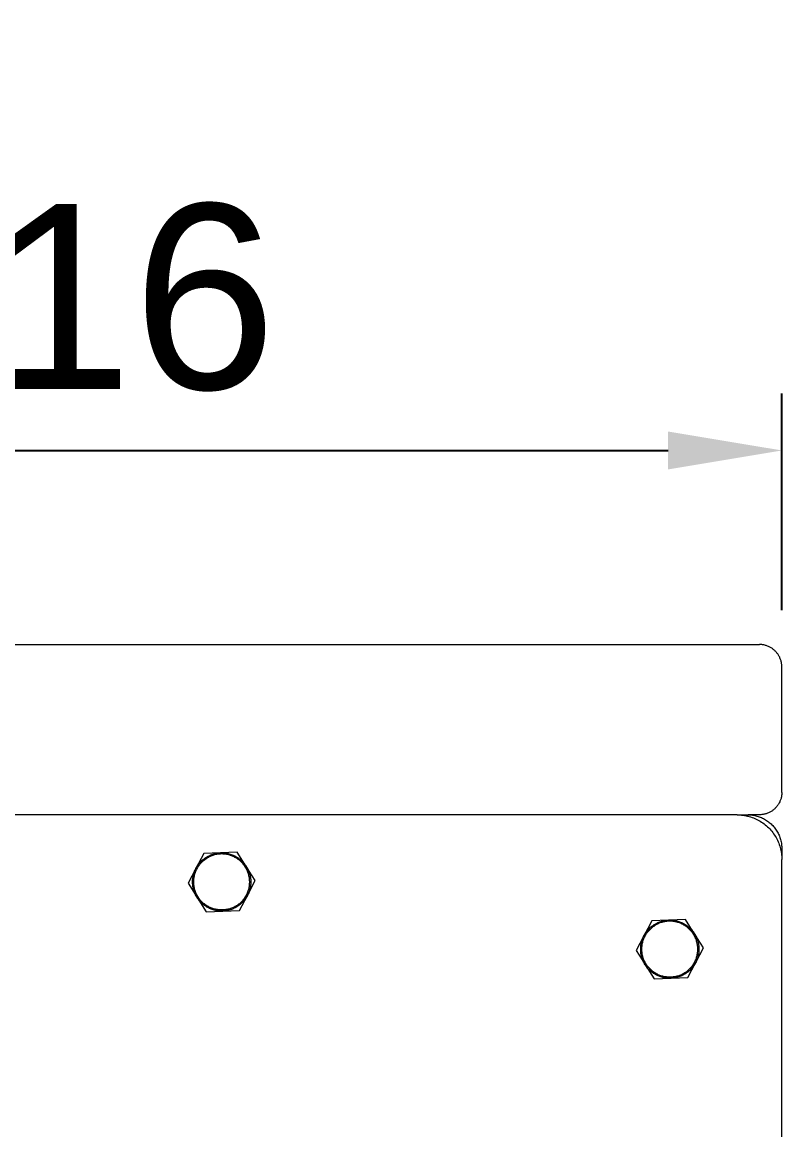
# Model space of a CAD drawing. Header units: inches. Extents: x -2 to 171, y -5 to 121.
# Drawn here: x 144.64 to 151.31, y 111.27 to 121.01 of the extents above; entities that cross this region are included whole.
import ezdxf

# ---------------------------------------------------------------- set-up
doc = ezdxf.new("R2010")
doc.units = ezdxf.units.IN
doc.layers.add('ZANO_R', color=7, linetype='Continuous', lineweight=0)
doc.layers.add('ZANO_W', color=1, linetype='Continuous', lineweight=0)
doc.styles.get("Standard").update_dxf_attribs({"font": 'arial.ttf'})
doc.dimstyles.new('amerykanie', dxfattribs={"dimtxt": 50, "dimasz": 50, "dimexe": 0.5, "dimexo": 0.5, "dimgap": 1, "dimtad": 1, "dimdec": 0, "dimzin": 0, "dimlunit": 5, "dimtxsty": 'Standard', "dimcen": 0.09, "dimclrd": 1, "dimclre": 1, "dimclrt": 1, "dimazin": 0, "dimtfac": 1, "dimtdec": 0, "dimtmove": 0, "dimatfit": 3, "dimfxl": 1, "dimtzin": 0, "dimarcsym": 1})

# ---------------------------------------------------------------- blocks, each defined once
blk = doc.blocks.new('*D368')
at = {"layer": 'ZANO_W', "color": 1, "lineweight": -2}
for p, q in [((133.5939, 115.8399), (133.5939, 117.742)), ((151.3104, 115.8399), (151.3104, 117.742)), ((134.5939, 117.242), (150.3104, 117.242))]:
    blk.add_line(p, q, dxfattribs=at)
at = {"layer": 'ZANO_W', "color": 1}
for points in [[(134.5939, 117.4086), (134.5939, 117.0753), (133.5939, 117.242)], [(150.3104, 117.0753), (150.3104, 117.4086), (151.3104, 117.242)]]:
    blk.add_solid(points, dxfattribs=at)
at = {"layer": 'ZANO_W', "color": 1, "insert": (142.4522, 118.5822), "char_height": 1.625, "attachment_point": 5}
blk.add_mtext('17 11/16', dxfattribs=at)

msp = doc.modelspace()

# ---------------------------------------------------------------- linework, layer by layer
at = {"layer": 'ZANO_R'}
for p, q in [((133.79074, 115.53674), (151.11357, 115.53674)), ((151.12029, 115.53663), (151.11357, 115.53674)), ((151.12701, 115.53628), (151.12029, 115.53663)), ((151.1337, 115.53571), (151.12701, 115.53628)), ((151.14038, 115.53491), (151.1337, 115.53571)), ((151.14702, 115.53388), (151.14038, 115.53491)), ((151.15362, 115.53262), (151.14702, 115.53388)), ((151.16018, 115.53114), (151.15362, 115.53262)), ((151.16668, 115.52944), (151.16018, 115.53114)), ((151.17312, 115.52752), (151.16668, 115.52944)), ((151.1795, 115.52537), (151.17312, 115.52752)), ((151.18579, 115.52302), (151.1795, 115.52537)), ((151.192, 115.52044), (151.18579, 115.52302)), ((151.19812, 115.51766), (151.192, 115.52044)), ((151.20414, 115.51467), (151.19812, 115.51766)), ((151.21005, 115.51148), (151.20414, 115.51467)), ((151.21585, 115.50808), (151.21005, 115.51148)), ((151.22154, 115.50449), (151.21585, 115.50808)), ((151.22709, 115.50071), (151.22154, 115.50449)), ((151.23252, 115.49674), (151.22709, 115.50071)), ((151.2378, 115.49259), (151.23252, 115.49674)), ((151.24294, 115.48826), (151.2378, 115.49259)), ((151.24794, 115.48376), (151.24294, 115.48826)), ((151.25277, 115.47908), (151.24794, 115.48376)), ((151.25744, 115.47425), (151.25277, 115.47908)), ((151.26194, 115.46926), (151.25744, 115.47425)), ((151.26627, 115.46412), (151.26194, 115.46926)), ((151.27043, 115.45883), (151.26627, 115.46412)), ((151.2744, 115.45341), (151.27043, 115.45883)), ((151.27818, 115.44785), (151.2744, 115.45341)), ((151.28177, 115.44217), (151.27818, 115.44785)), ((151.28516, 115.43637), (151.28177, 115.44217)), ((151.28835, 115.43045), (151.28516, 115.43637)), ((151.29134, 115.42443), (151.28835, 115.43045)), ((151.29413, 115.41832), (151.29134, 115.42443)), ((151.2967, 115.41211), (151.29413, 115.41832)), ((151.29906, 115.40581), (151.2967, 115.41211)), ((151.3012, 115.39944), (151.29906, 115.40581)), ((151.30312, 115.393), (151.3012, 115.39944)), ((151.30483, 115.3865), (151.30312, 115.393)), ((151.30631, 115.37994), (151.30483, 115.3865)), ((151.30756, 115.37334), (151.30631, 115.37994)), ((151.30859, 115.36669), (151.30756, 115.37334)), ((151.30939, 115.36002), (151.30859, 115.36669)), ((151.30997, 115.35332), (151.30939, 115.36002)), ((151.31031, 115.34661), (151.30997, 115.35332)), ((151.31042, 115.33989), (151.31031, 115.34661)), ((151.31042, 114.23753), (151.31042, 115.33989)), ((151.3012, 114.17798), (151.29906, 114.17161)), ((151.30312, 114.18442), (151.3012, 114.17798)), ((151.30483, 114.19092), (151.30312, 114.18442)), ((151.30631, 114.19748), (151.30483, 114.19092)), ((151.30756, 114.20408), (151.30631, 114.19748)), ((151.30859, 114.21072), (151.30756, 114.20408)), ((151.30939, 114.2174), (151.30859, 114.21072)), ((151.30997, 114.22409), (151.30939, 114.2174)), ((151.31031, 114.23081), (151.30997, 114.22409)), ((151.31042, 114.23753), (151.31031, 114.23081)), ((151.22709, 114.07671), (151.22154, 114.07292)), ((151.23252, 114.08068), (151.22709, 114.07671)), ((151.2378, 114.08483), (151.23252, 114.08068)), ((151.24294, 114.08916), (151.2378, 114.08483)), ((151.24794, 114.09366), (151.24294, 114.08916)), ((151.25277, 114.09833), (151.24794, 114.09366)), ((151.25744, 114.10317), (151.25277, 114.09833)), ((151.26194, 114.10816), (151.25744, 114.10317)), ((151.26627, 114.1133), (151.26194, 114.10816)), ((151.27043, 114.11858), (151.26627, 114.1133)), ((151.2744, 114.12401), (151.27043, 114.11858)), ((151.27818, 114.12956), (151.2744, 114.12401)), ((151.28177, 114.13525), (151.27818, 114.12956)), ((151.28516, 114.14105), (151.28177, 114.13525)), ((151.28835, 114.14696), (151.28516, 114.14105)), ((151.29134, 114.15298), (151.28835, 114.14696)), ((151.29413, 114.1591), (151.29134, 114.15298)), ((151.2967, 114.16531), (151.29413, 114.1591)), ((151.29906, 114.17161), (151.2967, 114.16531)), ((150.91672, 114.04068), (133.98759, 114.04068)), ((150.91672, 114.04068), (150.93017, 114.04045)), ((150.92108, 114.04068), (151.01121, 114.04068)), ((150.93017, 114.04045), (150.94359, 114.03976)), ((150.94359, 114.03976), (150.95699, 114.03861)), ((150.95699, 114.03861), (150.97033, 114.03701)), ((150.97033, 114.03701), (150.98362, 114.03495)), ((150.98362, 114.03495), (150.99682, 114.03244)), ((150.99682, 114.03244), (151.00994, 114.02948)), ((151.00994, 114.02948), (151.02294, 114.02608)), ((151.01121, 114.04068), (151.02143, 114.0405)), ((151.01121, 114.02917), (151.01121, 114.04067)), ((151.11357, 114.04068), (151.01488, 114.04068)), ((151.02143, 114.0405), (151.03163, 114.03998)), ((151.02294, 114.02608), (151.03582, 114.02223)), ((151.03163, 114.03998), (151.04181, 114.03911)), ((151.03582, 114.02223), (151.04857, 114.01795)), ((151.04181, 114.03911), (151.05195, 114.03789)), ((151.04857, 114.01795), (151.06115, 114.01323)), ((151.05195, 114.03789), (151.06205, 114.03633)), ((151.06115, 114.01323), (151.07357, 114.00808)), ((151.06205, 114.03633), (151.07209, 114.03442)), ((151.07209, 114.03442), (151.08205, 114.03217)), ((151.07357, 114.00808), (151.08581, 114.00252)), ((151.08205, 114.03217), (151.09194, 114.02958)), ((151.08581, 114.00252), (151.09785, 113.99654)), ((151.09194, 114.02958), (151.10173, 114.02666)), ((151.09785, 113.99654), (151.10968, 113.99015)), ((151.10173, 114.02666), (151.11141, 114.0234)), ((151.10968, 113.99015), (151.12128, 113.98336)), ((151.11141, 114.0234), (151.12098, 114.01982)), ((151.12029, 114.04079), (151.11357, 114.04068)), ((151.12701, 114.04114), (151.12029, 114.04079)), ((151.12098, 114.01982), (151.13042, 114.01591)), ((151.12128, 113.98336), (151.13265, 113.97618)), ((151.1337, 114.04171), (151.12701, 114.04114)), ((151.13042, 114.01591), (151.13972, 114.01168)), ((151.14038, 114.04251), (151.1337, 114.04171)), ((151.13972, 114.01168), (151.14887, 114.00713)), ((151.14702, 114.04354), (151.14038, 114.04251)), ((151.15362, 114.04479), (151.14702, 114.04354)), ((151.14887, 114.00713), (151.15786, 114.00228)), ((151.16018, 114.04627), (151.15362, 114.04479)), ((151.15786, 114.00228), (151.16668, 113.99712)), ((151.16668, 114.04798), (151.16018, 114.04627)), ((151.17312, 114.0499), (151.16668, 114.04798)), ((151.16668, 113.99712), (151.17532, 113.99166)), ((151.1795, 114.05204), (151.17312, 114.0499)), ((151.17532, 113.99166), (151.18376, 113.98591)), ((151.18579, 114.0544), (151.1795, 114.05204)), ((151.18376, 113.98591), (151.19201, 113.97988)), ((151.192, 114.05697), (151.18579, 114.0544)), ((151.19812, 114.05976), (151.192, 114.05697)), ((151.19201, 113.97988), (151.20004, 113.97357)), ((151.20414, 114.06275), (151.19812, 114.05976)), ((151.21005, 114.06594), (151.20414, 114.06275)), ((151.21585, 114.06933), (151.21005, 114.06594)), ((151.22154, 114.07292), (151.21585, 114.06933)), ((151.13265, 113.97618), (151.14376, 113.96862)), ((151.14376, 113.96862), (151.15461, 113.96068)), ((151.15461, 113.96068), (151.16518, 113.95237)), ((151.16518, 113.95237), (151.17547, 113.94371)), ((151.17547, 113.94371), (151.18545, 113.93471)), ((151.18545, 113.93471), (151.19511, 113.92536)), ((151.19511, 113.92536), (151.20445, 113.9157)), ((151.20004, 113.97357), (151.20786, 113.96699)), ((151.20445, 113.9157), (151.21346, 113.90572)), ((151.20786, 113.96699), (151.21544, 113.96014)), ((151.21346, 113.90572), (151.22212, 113.89544)), ((151.21544, 113.96014), (151.22279, 113.95304)), ((151.22212, 113.89544), (151.23043, 113.88486)), ((151.22279, 113.95304), (151.22989, 113.94569)), ((151.22989, 113.94569), (151.23673, 113.93811)), ((151.23043, 113.88486), (151.23837, 113.87402)), ((151.23673, 113.93811), (151.24331, 113.93029)), ((151.24331, 113.93029), (151.24963, 113.92226)), ((151.24963, 113.92226), (151.25566, 113.91401)), ((151.25566, 113.91401), (151.26141, 113.90557)), ((151.26141, 113.90557), (151.26687, 113.89693)), ((151.26687, 113.89693), (151.27202, 113.88811)), ((151.27202, 113.88811), (151.27688, 113.87912)), ((151.23837, 113.87402), (151.24593, 113.8629)), ((151.24593, 113.8629), (151.25311, 113.85154)), ((151.25311, 113.85154), (151.2599, 113.83993)), ((151.2599, 113.83993), (151.26628, 113.8281)), ((151.26628, 113.8281), (151.27227, 113.81606)), ((151.27227, 113.81606), (151.27783, 113.80383)), ((151.27688, 113.87912), (151.28142, 113.86997)), ((151.27783, 113.80383), (151.28298, 113.79141)), ((151.28142, 113.86997), (151.28565, 113.86067)), ((151.28298, 113.79141), (151.28769, 113.77882)), ((151.28565, 113.86067), (151.28956, 113.85123)), ((151.28956, 113.85123), (151.29315, 113.84166)), ((151.29315, 113.84166), (151.2964, 113.83198)), ((151.2964, 113.83198), (151.29933, 113.82219)), ((151.29933, 113.82219), (151.30192, 113.81231)), ((151.30192, 113.81231), (151.30417, 113.80234)), ((151.30417, 113.80234), (151.30607, 113.7923)), ((151.30607, 113.7923), (151.30764, 113.78221)), ((146.23132, 113.69993), (146.16261, 113.56913)), ((146.37895, 113.70583), (146.23132, 113.69993)), ((146.2868, 113.68467), (146.29478, 113.68799)), ((146.29478, 113.68799), (146.30287, 113.69104)), ((146.30287, 113.69104), (146.31105, 113.69382)), ((146.31872, 113.68589), (146.31071, 113.68335)), ((146.31105, 113.69382), (146.31933, 113.69632)), ((146.32681, 113.68816), (146.31872, 113.68589)), ((146.31933, 113.69632), (146.32768, 113.69854)), ((146.33497, 113.69015), (146.32681, 113.68816)), ((146.32768, 113.69854), (146.33611, 113.70047)), ((146.3432, 113.69186), (146.33497, 113.69015)), ((146.33611, 113.70047), (146.34459, 113.70212)), ((146.35148, 113.69329), (146.3432, 113.69186)), ((146.34459, 113.70212), (146.35313, 113.70348)), ((146.3598, 113.69443), (146.35148, 113.69329)), ((146.35313, 113.70348), (146.36171, 113.70455)), ((146.36816, 113.69529), (146.3598, 113.69443)), ((146.36171, 113.70455), (146.37032, 113.70534)), ((146.37654, 113.69587), (146.36816, 113.69529)), ((146.37032, 113.70534), (146.37895, 113.70583)), ((146.38494, 113.69615), (146.37654, 113.69587)), ((146.52658, 113.71173), (146.37895, 113.70583)), ((146.37895, 113.70583), (146.38759, 113.70603)), ((146.39334, 113.69615), (146.38494, 113.69615)), ((146.38759, 113.70603), (146.39623, 113.70593)), ((146.40174, 113.69587), (146.39334, 113.69615)), ((146.39623, 113.70593), (146.40487, 113.70555)), ((146.41012, 113.69529), (146.40174, 113.69587)), ((146.40487, 113.70555), (146.41349, 113.70487)), ((146.41848, 113.69444), (146.41012, 113.69529)), ((146.41349, 113.70487), (146.42208, 113.70391)), ((146.4268, 113.69329), (146.41848, 113.69444)), ((146.42208, 113.70391), (146.43063, 113.70265)), ((146.43508, 113.69187), (146.4268, 113.69329)), ((146.43063, 113.70265), (146.43913, 113.70111)), ((146.44331, 113.69016), (146.43508, 113.69187)), ((146.43913, 113.70111), (146.44758, 113.69927)), ((146.45147, 113.68817), (146.44331, 113.69016)), ((146.44758, 113.69927), (146.45596, 113.69716)), ((146.45956, 113.6859), (146.45147, 113.68817)), ((146.45596, 113.69716), (146.46427, 113.69476)), ((146.46757, 113.68336), (146.45956, 113.6859)), ((146.46427, 113.69476), (146.47249, 113.69209)), ((146.47249, 113.69209), (146.48061, 113.68913)), ((146.48061, 113.68913), (146.48863, 113.68591)), ((146.48863, 113.68591), (146.49654, 113.68242)), ((146.6055, 113.58682), (146.52658, 113.71173)), ((151.28769, 113.77882), (151.29198, 113.76608)), ((151.29198, 113.76608), (151.29583, 113.7532)), ((151.29583, 113.7532), (151.29923, 113.74019)), ((151.29892, 113.74146), (151.31042, 113.74146)), ((151.29923, 113.74019), (151.30219, 113.72708)), ((151.30219, 113.72708), (151.3047, 113.71387)), ((151.3047, 113.71387), (151.30676, 113.70059)), ((151.30676, 113.70059), (151.30836, 113.68724)), ((151.30764, 113.78221), (151.30886, 113.77206)), ((151.30836, 113.68724), (151.30951, 113.67384)), ((151.30886, 113.77206), (151.30973, 113.76188)), ((151.30973, 113.76188), (151.31025, 113.75168)), ((151.31025, 113.75168), (151.31042, 113.74146)), ((151.31042, 113.74146), (151.31042, 113.65134)), ((146.17116, 113.58415), (146.17581, 113.59144)), ((146.17581, 113.59144), (146.18071, 113.59856)), ((146.18071, 113.59856), (146.18584, 113.60552)), ((146.18112, 113.58153), (146.18573, 113.58855)), ((146.18573, 113.58855), (146.19058, 113.59542)), ((146.18584, 113.60552), (146.1912, 113.6123)), ((146.19058, 113.59542), (146.19565, 113.60211)), ((146.1912, 113.6123), (146.19679, 113.61889)), ((146.19565, 113.60211), (146.20095, 113.60863)), ((146.19679, 113.61889), (146.2026, 113.62529)), ((146.20095, 113.60863), (146.20647, 113.61496)), ((146.2026, 113.62529), (146.20863, 113.63149)), ((146.20647, 113.61496), (146.21221, 113.62111)), ((146.20863, 113.63149), (146.21485, 113.63749)), ((146.21221, 113.62111), (146.21815, 113.62705)), ((146.21485, 113.63749), (146.22128, 113.64327)), ((146.21815, 113.62705), (146.22429, 113.63278)), ((146.22128, 113.64327), (146.2279, 113.64883)), ((146.22429, 113.63278), (146.23062, 113.63831)), ((146.2279, 113.64883), (146.2347, 113.65416)), ((146.23062, 113.63831), (146.23714, 113.64361)), ((146.2347, 113.65416), (146.24168, 113.65926)), ((146.23714, 113.64361), (146.24383, 113.64869)), ((146.24168, 113.65926), (146.24883, 113.66412)), ((146.24383, 113.64869), (146.2507, 113.65353)), ((146.24883, 113.66412), (146.25614, 113.66874)), ((146.2507, 113.65353), (146.25772, 113.65814)), ((146.25614, 113.66874), (146.2636, 113.67311)), ((146.2649, 113.66251), (146.25772, 113.65814)), ((146.2636, 113.67311), (146.2712, 113.67722)), ((146.27222, 113.66663), (146.2649, 113.66251)), ((146.2712, 113.67722), (146.27894, 113.68108)), ((146.27968, 113.67049), (146.27222, 113.66663)), ((146.27894, 113.68108), (146.2868, 113.68467)), ((146.28727, 113.6741), (146.27968, 113.67049)), ((146.29498, 113.67745), (146.28727, 113.6741)), ((146.30279, 113.68053), (146.29498, 113.67745)), ((146.31071, 113.68335), (146.30279, 113.68053)), ((146.47549, 113.68055), (146.46757, 113.68336)), ((146.48331, 113.67747), (146.47549, 113.68055)), ((146.49101, 113.67412), (146.48331, 113.67747)), ((146.4986, 113.67051), (146.49101, 113.67412)), ((146.49654, 113.68242), (146.50432, 113.67866)), ((146.50606, 113.66665), (146.4986, 113.67051)), ((146.50432, 113.67866), (146.51198, 113.67464)), ((146.51339, 113.66253), (146.50606, 113.66665)), ((146.51198, 113.67464), (146.51949, 113.67036)), ((146.52056, 113.65817), (146.51339, 113.66253)), ((146.51949, 113.67036), (146.52685, 113.66583)), ((146.52759, 113.65356), (146.52056, 113.65817)), ((146.52685, 113.66583), (146.53406, 113.66106)), ((146.53446, 113.64871), (146.52759, 113.65356)), ((146.53406, 113.66106), (146.5411, 113.65605)), ((146.54115, 113.64364), (146.53446, 113.64871)), ((146.5411, 113.65605), (146.54797, 113.6508)), ((146.54767, 113.63834), (146.54115, 113.64364)), ((146.554, 113.63281), (146.54767, 113.63834)), ((146.54797, 113.6508), (146.55466, 113.64532)), ((146.56014, 113.62708), (146.554, 113.63281)), ((146.55466, 113.64532), (146.56115, 113.63962)), ((146.56609, 113.62114), (146.56014, 113.62708)), ((146.56115, 113.63962), (146.56745, 113.6337)), ((146.57182, 113.615), (146.56609, 113.62114)), ((146.56745, 113.6337), (146.57355, 113.62757)), ((146.57734, 113.60867), (146.57182, 113.615)), ((146.57355, 113.62757), (146.57944, 113.62125)), ((146.58265, 113.60215), (146.57734, 113.60867)), ((146.57944, 113.62125), (146.58511, 113.61472)), ((146.58772, 113.59546), (146.58265, 113.60215)), ((146.58511, 113.61472), (146.59056, 113.60801)), ((146.59257, 113.58859), (146.58772, 113.59546)), ((146.59056, 113.60801), (146.59578, 113.60112)), ((146.59718, 113.58157), (146.59257, 113.58859)), ((146.59578, 113.60112), (146.60076, 113.59405)), ((146.60076, 113.59405), (146.6055, 113.58682)), ((151.30951, 113.67384), (151.3102, 113.66042)), ((151.3102, 113.66042), (151.31042, 113.64698)), ((151.31042, 98.13516), (151.31042, 113.64698)), ((146.16261, 113.56913), (146.0939, 113.43833)), ((146.13598, 113.48732), (146.13738, 113.49585)), ((146.13738, 113.49585), (146.13906, 113.50433)), ((146.13906, 113.50433), (146.14104, 113.51274)), ((146.14104, 113.51274), (146.14329, 113.52109)), ((146.14329, 113.52109), (146.14583, 113.52935)), ((146.14583, 113.52935), (146.14864, 113.53752)), ((146.146, 113.48777), (146.14742, 113.49605)), ((146.14742, 113.49605), (146.14913, 113.50427)), ((146.14864, 113.53752), (146.15173, 113.5456)), ((146.14913, 113.50427), (146.15112, 113.51244)), ((146.15112, 113.51244), (146.15339, 113.52053)), ((146.15173, 113.5456), (146.15509, 113.55356)), ((146.15339, 113.52053), (146.15593, 113.52853)), ((146.15509, 113.55356), (146.15872, 113.56141)), ((146.15593, 113.52853), (146.15874, 113.53645)), ((146.15872, 113.56141), (146.16261, 113.56913)), ((146.15874, 113.53645), (146.16182, 113.54427)), ((146.16182, 113.54427), (146.16517, 113.55198)), ((146.16261, 113.56913), (146.16676, 113.57671)), ((146.16517, 113.55198), (146.16878, 113.55956)), ((146.16676, 113.57671), (146.17116, 113.58415)), ((146.16878, 113.55956), (146.17264, 113.56702)), ((146.17264, 113.56702), (146.17676, 113.57435)), ((146.17676, 113.57435), (146.18112, 113.58153)), ((146.60154, 113.57439), (146.59718, 113.58157)), ((146.60566, 113.56707), (146.60154, 113.57439)), ((146.68442, 113.46192), (146.6055, 113.58682)), ((146.6055, 113.58682), (146.60999, 113.57944)), ((146.60953, 113.55961), (146.60566, 113.56707)), ((146.61314, 113.55202), (146.60953, 113.55961)), ((146.60999, 113.57944), (146.61423, 113.57191)), ((146.61649, 113.54431), (146.61314, 113.55202)), ((146.61423, 113.57191), (146.61822, 113.56424)), ((146.61957, 113.5365), (146.61649, 113.54431)), ((146.61822, 113.56424), (146.62194, 113.55644)), ((146.62238, 113.52858), (146.61957, 113.5365)), ((146.62194, 113.55644), (146.6254, 113.54851)), ((146.62493, 113.52057), (146.62238, 113.52858)), ((146.62719, 113.51248), (146.62493, 113.52057)), ((146.6254, 113.54851), (146.62859, 113.54048)), ((146.62918, 113.50432), (146.62719, 113.51248)), ((146.62859, 113.54048), (146.6315, 113.53234)), ((146.6309, 113.49609), (146.62918, 113.50432)), ((146.63232, 113.48781), (146.6309, 113.49609)), ((146.6315, 113.53234), (146.63414, 113.52411)), ((146.63414, 113.52411), (146.6365, 113.51579)), ((146.6365, 113.51579), (146.63858, 113.5074)), ((146.63858, 113.5074), (146.64037, 113.49895)), ((146.64037, 113.49895), (146.64187, 113.49043)), ((146.64187, 113.49043), (146.64309, 113.48188)), ((146.0939, 113.43833), (146.17283, 113.31343)), ((146.13327, 113.45287), (146.13351, 113.46151)), ((146.13333, 113.44423), (146.13327, 113.45287)), ((146.13367, 113.43559), (146.13333, 113.44423)), ((146.13351, 113.46151), (146.13404, 113.47014)), ((146.13431, 113.42697), (146.13367, 113.43559)), ((146.13404, 113.47014), (146.13486, 113.47875)), ((146.13524, 113.41838), (146.13431, 113.42697)), ((146.13486, 113.47875), (146.13598, 113.48732)), ((146.13645, 113.40982), (146.13524, 113.41838)), ((146.13796, 113.40131), (146.13645, 113.40982)), ((146.13975, 113.39285), (146.13796, 113.40131)), ((146.14314, 113.4543), (146.14342, 113.4627)), ((146.14314, 113.4459), (146.14314, 113.4543)), ((146.14342, 113.4375), (146.14314, 113.4459)), ((146.14342, 113.4627), (146.14399, 113.47108)), ((146.144, 113.42912), (146.14342, 113.4375)), ((146.14399, 113.47108), (146.14485, 113.47944)), ((146.14486, 113.42076), (146.144, 113.42912)), ((146.14485, 113.47944), (146.146, 113.48777)), ((146.146, 113.41244), (146.14486, 113.42076)), ((146.14743, 113.40416), (146.146, 113.41244)), ((146.14914, 113.39593), (146.14743, 113.40416)), ((146.15113, 113.38777), (146.14914, 113.39593)), ((146.61572, 113.33112), (146.68442, 113.46192)), ((146.62721, 113.38782), (146.6292, 113.39598)), ((146.6292, 113.39598), (146.6309, 113.40421)), ((146.6309, 113.40421), (146.63233, 113.41249)), ((146.63347, 113.47949), (146.63232, 113.48781)), ((146.63233, 113.41249), (146.63347, 113.42081)), ((146.63433, 113.47113), (146.63347, 113.47949)), ((146.63347, 113.42081), (146.63433, 113.42917)), ((146.6349, 113.46275), (146.63433, 113.47113)), ((146.63433, 113.42917), (146.63491, 113.43755)), ((146.63519, 113.45435), (146.6349, 113.46275)), ((146.63491, 113.43755), (146.63519, 113.44595)), ((146.63519, 113.44595), (146.63519, 113.45435)), ((146.63926, 113.39592), (146.63729, 113.38751)), ((146.64095, 113.4044), (146.63926, 113.39592)), ((146.64235, 113.41293), (146.64095, 113.4044)), ((146.64346, 113.4215), (146.64235, 113.41293)), ((146.64309, 113.48188), (146.64402, 113.47328)), ((146.64429, 113.43011), (146.64346, 113.4215)), ((146.64402, 113.47328), (146.64466, 113.46466)), ((146.64482, 113.43874), (146.64429, 113.43011)), ((146.64466, 113.46466), (146.645, 113.45602)), ((146.64505, 113.44738), (146.64482, 113.43874)), ((146.645, 113.45602), (146.64505, 113.44738)), ((146.14183, 113.38446), (146.13975, 113.39285)), ((146.14419, 113.37614), (146.14183, 113.38446)), ((146.14682, 113.36791), (146.14419, 113.37614)), ((146.14974, 113.35977), (146.14682, 113.36791)), ((146.15293, 113.35174), (146.14974, 113.35977)), ((146.1534, 113.37968), (146.15113, 113.38777)), ((146.15638, 113.34382), (146.15293, 113.35174)), ((146.15594, 113.37167), (146.1534, 113.37968)), ((146.15876, 113.36376), (146.15594, 113.37167)), ((146.16011, 113.33601), (146.15638, 113.34382)), ((146.16184, 113.35594), (146.15876, 113.36376)), ((146.16409, 113.32834), (146.16011, 113.33601)), ((146.16519, 113.34823), (146.16184, 113.35594)), ((146.16833, 113.32081), (146.16409, 113.32834)), ((146.1688, 113.34065), (146.16519, 113.34823)), ((146.17283, 113.31343), (146.16833, 113.32081)), ((146.17266, 113.33319), (146.1688, 113.34065)), ((146.17678, 113.32586), (146.17266, 113.33319)), ((146.17283, 113.31343), (146.25175, 113.18853)), ((146.17757, 113.3062), (146.17283, 113.31343)), ((146.18115, 113.31868), (146.17678, 113.32586)), ((146.18255, 113.29913), (146.17757, 113.3062)), ((146.18576, 113.31166), (146.18115, 113.31868)), ((146.18777, 113.29224), (146.18255, 113.29913)), ((146.1906, 113.3048), (146.18576, 113.31166)), ((146.19568, 113.2981), (146.1906, 113.3048)), ((146.20098, 113.29158), (146.19568, 113.2981)), ((146.54701, 113.20032), (146.61572, 113.33112)), ((146.57737, 113.29162), (146.58268, 113.29814)), ((146.58268, 113.29814), (146.58775, 113.30483)), ((146.58775, 113.30483), (146.5926, 113.3117)), ((146.59762, 113.30169), (146.59249, 113.29473)), ((146.5926, 113.3117), (146.5972, 113.31872)), ((146.5972, 113.31872), (146.60157, 113.3259)), ((146.60251, 113.30881), (146.59762, 113.30169)), ((146.60157, 113.3259), (146.60569, 113.33323)), ((146.60717, 113.3161), (146.60251, 113.30881)), ((146.60569, 113.33323), (146.60955, 113.34069)), ((146.61157, 113.32354), (146.60717, 113.3161)), ((146.60955, 113.34069), (146.61316, 113.34828)), ((146.61572, 113.33112), (146.61157, 113.32354)), ((146.61316, 113.34828), (146.61651, 113.35598)), ((146.61961, 113.33884), (146.61572, 113.33112)), ((146.61651, 113.35598), (146.61959, 113.3638)), ((146.61959, 113.3638), (146.6224, 113.37172)), ((146.62323, 113.34669), (146.61961, 113.33884)), ((146.6224, 113.37172), (146.62494, 113.37973)), ((146.62659, 113.35465), (146.62323, 113.34669)), ((146.62494, 113.37973), (146.62721, 113.38782)), ((146.62968, 113.36273), (146.62659, 113.35465)), ((146.6325, 113.3709), (146.62968, 113.36273)), ((146.63503, 113.37916), (146.6325, 113.3709)), ((146.63729, 113.38751), (146.63503, 113.37916)), ((146.19321, 113.28553), (146.18777, 113.29224)), ((146.19889, 113.27901), (146.19321, 113.28553)), ((146.20477, 113.27268), (146.19889, 113.27901)), ((146.20651, 113.28525), (146.20098, 113.29158)), ((146.21087, 113.26655), (146.20477, 113.27268)), ((146.21224, 113.27911), (146.20651, 113.28525)), ((146.21717, 113.26063), (146.21087, 113.26655)), ((146.21818, 113.27317), (146.21224, 113.27911)), ((146.22367, 113.25493), (146.21717, 113.26063)), ((146.22432, 113.26744), (146.21818, 113.27317)), ((146.23036, 113.24946), (146.22367, 113.25493)), ((146.23066, 113.26192), (146.22432, 113.26744)), ((146.23723, 113.24421), (146.23036, 113.24946)), ((146.23718, 113.25661), (146.23066, 113.26192)), ((146.24387, 113.25154), (146.23718, 113.25661)), ((146.24427, 113.23919), (146.23723, 113.24421)), ((146.25074, 113.24669), (146.24387, 113.25154)), ((146.25148, 113.23442), (146.24427, 113.23919)), ((146.25776, 113.24209), (146.25074, 113.24669)), ((146.25884, 113.22989), (146.25148, 113.23442)), ((146.26494, 113.23772), (146.25776, 113.24209)), ((146.26635, 113.22562), (146.25884, 113.22989)), ((146.27227, 113.2336), (146.26494, 113.23772)), ((146.274, 113.2216), (146.26635, 113.22562)), ((146.27973, 113.22974), (146.27227, 113.2336)), ((146.28179, 113.21784), (146.274, 113.2216)), ((146.28731, 113.22613), (146.27973, 113.22974)), ((146.28969, 113.21434), (146.28179, 113.21784)), ((146.29502, 113.22278), (146.28731, 113.22613)), ((146.29772, 113.21112), (146.28969, 113.21434)), ((146.30284, 113.2197), (146.29502, 113.22278)), ((146.30584, 113.20817), (146.29772, 113.21112)), ((146.31075, 113.21689), (146.30284, 113.2197)), ((146.31406, 113.20549), (146.30584, 113.20817)), ((146.31876, 113.21435), (146.31075, 113.21689)), ((146.32236, 113.20309), (146.31406, 113.20549)), ((146.32685, 113.21208), (146.31876, 113.21435)), ((146.33075, 113.20098), (146.32236, 113.20309)), ((146.33502, 113.21009), (146.32685, 113.21208)), ((146.33919, 113.19915), (146.33075, 113.20098)), ((146.34324, 113.20839), (146.33502, 113.21009)), ((146.3477, 113.1976), (146.33919, 113.19915)), ((146.35152, 113.20696), (146.34324, 113.20839)), ((146.35985, 113.20582), (146.35152, 113.20696)), ((146.36821, 113.20496), (146.35985, 113.20582)), ((146.37659, 113.20438), (146.36821, 113.20496)), ((146.38499, 113.2041), (146.37659, 113.20438)), ((146.39339, 113.2041), (146.38499, 113.2041)), ((146.40179, 113.20439), (146.39339, 113.2041)), ((146.39938, 113.19442), (146.54701, 113.20032)), ((146.41017, 113.20496), (146.40179, 113.20439)), ((146.41853, 113.20582), (146.41017, 113.20496)), ((146.42685, 113.20697), (146.41853, 113.20582)), ((146.43513, 113.20839), (146.42685, 113.20697)), ((146.44222, 113.19978), (146.43373, 113.19813)), ((146.44336, 113.2101), (146.43513, 113.20839)), ((146.45064, 113.20172), (146.44222, 113.19978)), ((146.45152, 113.21209), (146.44336, 113.2101)), ((146.459, 113.20393), (146.45064, 113.20172)), ((146.45961, 113.21436), (146.45152, 113.21209)), ((146.46727, 113.20643), (146.459, 113.20393)), ((146.46762, 113.2169), (146.45961, 113.21436)), ((146.47546, 113.20921), (146.46727, 113.20643)), ((146.47553, 113.21972), (146.46762, 113.2169)), ((146.48355, 113.21226), (146.47546, 113.20921)), ((146.48335, 113.2228), (146.47553, 113.21972)), ((146.49106, 113.22615), (146.48335, 113.2228)), ((146.49153, 113.21559), (146.48355, 113.21226)), ((146.49864, 113.22976), (146.49106, 113.22615)), ((146.49939, 113.21918), (146.49153, 113.21559)), ((146.5061, 113.23363), (146.49864, 113.22976)), ((146.50713, 113.22303), (146.49939, 113.21918)), ((146.51343, 113.23774), (146.5061, 113.23363)), ((146.51473, 113.22714), (146.50713, 113.22303)), ((146.5206, 113.24211), (146.51343, 113.23774)), ((146.52219, 113.23151), (146.51473, 113.22714)), ((146.5206, 113.24211), (146.52763, 113.24672)), ((146.5295, 113.23613), (146.52219, 113.23151)), ((146.52763, 113.24672), (146.53449, 113.25157)), ((146.53664, 113.24099), (146.5295, 113.23613)), ((146.53449, 113.25157), (146.54119, 113.25664)), ((146.54362, 113.24609), (146.53664, 113.24099)), ((146.54119, 113.25664), (146.54771, 113.26195)), ((146.55043, 113.25143), (146.54362, 113.24609)), ((146.54771, 113.26195), (146.55404, 113.26747)), ((146.55705, 113.25699), (146.55043, 113.25143)), ((146.55404, 113.26747), (146.56018, 113.2732)), ((146.56347, 113.26277), (146.55705, 113.25699)), ((146.56018, 113.2732), (146.56612, 113.27915)), ((146.5697, 113.26876), (146.56347, 113.26277)), ((146.56612, 113.27915), (146.57185, 113.28529)), ((146.57572, 113.27496), (146.5697, 113.26876)), ((146.57185, 113.28529), (146.57737, 113.29162)), ((146.58153, 113.28136), (146.57572, 113.27496)), ((146.58712, 113.28795), (146.58153, 113.28136)), ((146.59249, 113.29473), (146.58712, 113.28795)), ((146.25175, 113.18853), (146.39938, 113.19442)), ((146.35625, 113.19635), (146.3477, 113.1976)), ((146.36484, 113.19538), (146.35625, 113.19635)), ((146.37346, 113.1947), (146.36484, 113.19538)), ((146.38209, 113.19432), (146.37346, 113.1947)), ((146.39074, 113.19423), (146.38209, 113.19432)), ((146.39938, 113.19442), (146.39074, 113.19423)), ((146.40801, 113.19492), (146.39938, 113.19442)), ((146.41662, 113.1957), (146.40801, 113.19492)), ((146.4252, 113.19677), (146.41662, 113.1957)), ((146.43373, 113.19813), (146.4252, 113.19677)), ((150.16833, 113.10938), (150.10027, 112.97982)), ((150.3131, 113.11516), (150.16833, 113.10938)), ((150.23744, 113.0996), (150.24587, 113.10255)), ((150.24587, 113.10255), (150.2544, 113.10521)), ((150.2544, 113.10521), (150.26302, 113.10756)), ((150.26302, 113.10756), (150.27171, 113.10962)), ((150.27171, 113.10962), (150.28047, 113.11137)), ((150.28021, 113.10131), (150.27198, 113.0996)), ((150.28849, 113.10273), (150.28021, 113.10131)), ((150.28047, 113.11137), (150.28928, 113.11281)), ((150.29681, 113.10388), (150.28849, 113.10273)), ((150.28928, 113.11281), (150.29814, 113.11394)), ((150.30517, 113.10474), (150.29681, 113.10388)), ((150.29814, 113.11394), (150.30704, 113.11476)), ((150.31355, 113.10531), (150.30517, 113.10474)), ((150.30704, 113.11476), (150.31596, 113.11528)), ((150.32195, 113.1056), (150.31355, 113.10531)), ((150.31596, 113.11528), (150.32489, 113.11548)), ((150.46358, 113.12117), (150.31736, 113.11533)), ((150.33035, 113.1056), (150.32195, 113.1056)), ((150.32489, 113.11548), (150.33382, 113.11537)), ((150.33875, 113.10532), (150.33035, 113.1056)), ((150.33382, 113.11537), (150.34274, 113.11494)), ((150.34713, 113.10474), (150.33875, 113.10532)), ((150.34274, 113.11494), (150.35164, 113.11421)), ((150.35549, 113.10389), (150.34713, 113.10474)), ((150.35164, 113.11421), (150.36051, 113.11317)), ((150.36381, 113.10274), (150.35549, 113.10389)), ((150.36051, 113.11317), (150.36934, 113.11181)), ((150.37209, 113.10132), (150.36381, 113.10274)), ((150.36934, 113.11181), (150.37812, 113.11015)), ((150.38032, 113.09961), (150.37209, 113.10132)), ((150.37812, 113.11015), (150.38683, 113.10819)), ((150.38683, 113.10819), (150.39547, 113.10592)), ((150.39547, 113.10592), (150.40403, 113.10335)), ((150.40403, 113.10335), (150.41249, 113.10048)), ((150.54098, 112.99869), (150.46358, 113.12117)), ((150.1133, 113.00161), (150.11839, 113.00895)), ((150.11839, 113.00895), (150.12373, 113.01611)), ((150.12274, 112.998), (150.12758, 113.00487)), ((150.12373, 113.01611), (150.12931, 113.02308)), ((150.12758, 113.00487), (150.13266, 113.01156)), ((150.12931, 113.02308), (150.13514, 113.02985)), ((150.13266, 113.01156), (150.13796, 113.01808)), ((150.13514, 113.02985), (150.1412, 113.03641)), ((150.13796, 113.01808), (150.14348, 113.02441)), ((150.1412, 113.03641), (150.14748, 113.04276)), ((150.14348, 113.02441), (150.14922, 113.03055)), ((150.14748, 113.04276), (150.15398, 113.04889)), ((150.14922, 113.03055), (150.15516, 113.0365)), ((150.15398, 113.04889), (150.1607, 113.05478)), ((150.15516, 113.0365), (150.1613, 113.04223)), ((150.1607, 113.05478), (150.16761, 113.06044)), ((150.1613, 113.04223), (150.16763, 113.04775)), ((150.16761, 113.06044), (150.17472, 113.06585)), ((150.16763, 113.04775), (150.17415, 113.05306)), ((150.17415, 113.05306), (150.18084, 113.05813)), ((150.17472, 113.06585), (150.18201, 113.07101)), ((150.18084, 113.05813), (150.18771, 113.06298)), ((150.18201, 113.07101), (150.18947, 113.07591)), ((150.18771, 113.06298), (150.19473, 113.06759)), ((150.18947, 113.07591), (150.19711, 113.08055)), ((150.20191, 113.07196), (150.19473, 113.06759)), ((150.19711, 113.08055), (150.2049, 113.08492)), ((150.20923, 113.07607), (150.20191, 113.07196)), ((150.2049, 113.08492), (150.21284, 113.08901)), ((150.21669, 113.07994), (150.20923, 113.07607)), ((150.21284, 113.08901), (150.22091, 113.09283)), ((150.22428, 113.08355), (150.21669, 113.07994)), ((150.22091, 113.09283), (150.22912, 113.09636)), ((150.23199, 113.0869), (150.22428, 113.08355)), ((150.22912, 113.09636), (150.23744, 113.0996)), ((150.2398, 113.08998), (150.23199, 113.0869)), ((150.24772, 113.0928), (150.2398, 113.08998)), ((150.25573, 113.09534), (150.24772, 113.0928)), ((150.26382, 113.09761), (150.25573, 113.09534)), ((150.27198, 113.0996), (150.26382, 113.09761)), ((150.38848, 113.09762), (150.38032, 113.09961)), ((150.39657, 113.09535), (150.38848, 113.09762)), ((150.40458, 113.09281), (150.39657, 113.09535)), ((150.4125, 113.09), (150.40458, 113.09281)), ((150.41249, 113.10048), (150.42084, 113.09733)), ((150.42031, 113.08692), (150.4125, 113.09)), ((150.42802, 113.08357), (150.42031, 113.08692)), ((150.42084, 113.09733), (150.42908, 113.09388)), ((150.43561, 113.07996), (150.42802, 113.08357)), ((150.42908, 113.09388), (150.4372, 113.09014)), ((150.44307, 113.0761), (150.43561, 113.07996)), ((150.4372, 113.09014), (150.44517, 113.08613)), ((150.45039, 113.07198), (150.44307, 113.0761)), ((150.44517, 113.08613), (150.45301, 113.08184)), ((150.45757, 113.06761), (150.45039, 113.07198)), ((150.45301, 113.08184), (150.46069, 113.07727)), ((150.4646, 113.06301), (150.45757, 113.06761)), ((150.46069, 113.07727), (150.4682, 113.07245)), ((150.47146, 113.05816), (150.4646, 113.06301)), ((150.4682, 113.07245), (150.47555, 113.06736)), ((150.47816, 113.05309), (150.47146, 113.05816)), ((150.47555, 113.06736), (150.48271, 113.06202)), ((150.48468, 113.04778), (150.47816, 113.05309)), ((150.48271, 113.06202), (150.48968, 113.05643)), ((150.49101, 113.04226), (150.48468, 113.04778)), ((150.48968, 113.05643), (150.49645, 113.05061)), ((150.49715, 113.03653), (150.49101, 113.04226)), ((150.49645, 113.05061), (150.50301, 113.04455)), ((150.50309, 113.03059), (150.49715, 113.03653)), ((150.50301, 113.04455), (150.50936, 113.03827)), ((150.50883, 113.02445), (150.50309, 113.03059)), ((150.51435, 113.01812), (150.50883, 113.02445)), ((150.50936, 113.03827), (150.51548, 113.03176)), ((150.51965, 113.0116), (150.51435, 113.01812)), ((150.51548, 113.03176), (150.52138, 113.02505)), ((150.52473, 113.0049), (150.51965, 113.0116)), ((150.52138, 113.02505), (150.52703, 113.01814)), ((150.52958, 112.99804), (150.52473, 113.0049)), ((150.52703, 113.01814), (150.53245, 113.01103)), ((150.53245, 113.01103), (150.53761, 113.00374)), ((150.53761, 113.00374), (150.54251, 112.99627)), ((150.09829, 112.97605), (150.03091, 112.84778)), ((150.07393, 112.90274), (150.07559, 112.91152)), ((150.07559, 112.91152), (150.07756, 112.92023)), ((150.07756, 112.92023), (150.07983, 112.92887)), ((150.07983, 112.92887), (150.0824, 112.93743)), ((150.0824, 112.93743), (150.08526, 112.94589)), ((150.08443, 112.90549), (150.08614, 112.91372)), ((150.08526, 112.94589), (150.08842, 112.95424)), ((150.08614, 112.91372), (150.08813, 112.92188)), ((150.08813, 112.92188), (150.0904, 112.92997)), ((150.08842, 112.95424), (150.09187, 112.96248)), ((150.0904, 112.92997), (150.09294, 112.93798)), ((150.09187, 112.96248), (150.0956, 112.9706)), ((150.09294, 112.93798), (150.09575, 112.9459)), ((150.0956, 112.9706), (150.09962, 112.97858)), ((150.09575, 112.9459), (150.09883, 112.95372)), ((150.09883, 112.95372), (150.10218, 112.96142)), ((150.09962, 112.97858), (150.10391, 112.98641)), ((150.10218, 112.96142), (150.10579, 112.96901)), ((150.10391, 112.98641), (150.10847, 112.99409)), ((150.10579, 112.96901), (150.10965, 112.97647)), ((150.10847, 112.99409), (150.1133, 113.00161)), ((150.10965, 112.97647), (150.11377, 112.9838)), ((150.11377, 112.9838), (150.11813, 112.99098)), ((150.11813, 112.99098), (150.12274, 112.998)), ((150.53419, 112.99102), (150.52958, 112.99804)), ((150.53855, 112.98384), (150.53419, 112.99102)), ((150.54267, 112.97651), (150.53855, 112.98384)), ((150.54251, 112.99627), (150.54715, 112.98864)), ((150.54654, 112.96905), (150.54267, 112.97651)), ((150.62143, 112.87137), (150.54326, 112.99509)), ((150.55015, 112.96147), (150.54654, 112.96905)), ((150.54715, 112.98864), (150.55152, 112.98085)), ((150.5535, 112.95376), (150.55015, 112.96147)), ((150.55152, 112.98085), (150.55561, 112.97291)), ((150.55658, 112.94594), (150.5535, 112.95376)), ((150.55561, 112.97291), (150.55943, 112.96484)), ((150.55939, 112.93803), (150.55658, 112.94594)), ((150.56194, 112.93002), (150.55939, 112.93803)), ((150.55943, 112.96484), (150.56296, 112.95663)), ((150.5642, 112.92193), (150.56194, 112.93002)), ((150.56296, 112.95663), (150.5662, 112.94831)), ((150.56619, 112.91377), (150.5642, 112.92193)), ((150.5679, 112.90554), (150.56619, 112.91377)), ((150.5662, 112.94831), (150.56915, 112.93988)), ((150.56915, 112.93988), (150.57181, 112.93135)), ((150.57181, 112.93135), (150.57416, 112.92273)), ((150.57416, 112.92273), (150.57622, 112.91404)), ((150.57622, 112.91404), (150.57796, 112.90528)), ((150.03091, 112.84778), (150.10909, 112.72406)), ((150.07027, 112.85829), (150.07038, 112.86722)), ((150.07047, 112.84936), (150.07027, 112.85829)), ((150.07038, 112.86722), (150.0708, 112.87614)), ((150.07098, 112.84044), (150.07047, 112.84936)), ((150.0708, 112.87614), (150.07154, 112.88504)), ((150.07181, 112.83155), (150.07098, 112.84044)), ((150.07154, 112.88504), (150.07258, 112.89391)), ((150.07294, 112.82269), (150.07181, 112.83155)), ((150.07258, 112.89391), (150.07393, 112.90274)), ((150.07438, 112.81387), (150.07294, 112.82269)), ((150.07613, 112.80511), (150.07438, 112.81387)), ((150.08014, 112.86375), (150.08043, 112.87215)), ((150.08015, 112.85535), (150.08014, 112.86375)), ((150.08043, 112.84695), (150.08015, 112.85535)), ((150.08043, 112.87215), (150.081, 112.88053)), ((150.08101, 112.83857), (150.08043, 112.84695)), ((150.081, 112.88053), (150.08186, 112.88889)), ((150.08187, 112.83021), (150.08101, 112.83857)), ((150.08186, 112.88889), (150.08301, 112.89721)), ((150.08301, 112.82189), (150.08187, 112.83021)), ((150.08301, 112.89721), (150.08443, 112.90549)), ((150.08444, 112.81361), (150.08301, 112.82189)), ((150.08615, 112.80538), (150.08444, 112.81361)), ((150.55405, 112.7431), (150.62143, 112.87137)), ((150.5662, 112.80543), (150.56791, 112.81366)), ((150.56933, 112.89726), (150.5679, 112.90554)), ((150.56791, 112.81366), (150.56934, 112.82194)), ((150.57048, 112.88894), (150.56933, 112.89726)), ((150.56934, 112.82194), (150.57048, 112.83026)), ((150.57134, 112.88058), (150.57048, 112.88894)), ((150.57048, 112.83026), (150.57134, 112.83862)), ((150.57191, 112.8722), (150.57134, 112.88058)), ((150.57134, 112.83862), (150.57191, 112.847)), ((150.5722, 112.8638), (150.57191, 112.8722)), ((150.57191, 112.847), (150.5722, 112.8554)), ((150.5722, 112.8554), (150.5722, 112.8638)), ((150.57841, 112.81641), (150.57675, 112.80763)), ((150.57796, 112.90528), (150.57941, 112.89646)), ((150.57976, 112.82523), (150.57841, 112.81641)), ((150.57941, 112.89646), (150.58054, 112.8876)), ((150.58081, 112.83411), (150.57976, 112.82523)), ((150.58054, 112.8876), (150.58136, 112.87871)), ((150.58154, 112.84301), (150.58081, 112.83411)), ((150.58136, 112.87871), (150.58187, 112.86979)), ((150.58196, 112.85193), (150.58154, 112.84301)), ((150.58187, 112.86979), (150.58207, 112.86086)), ((150.58207, 112.86086), (150.58196, 112.85193)), ((150.07818, 112.79642), (150.07613, 112.80511)), ((150.08054, 112.7878), (150.07818, 112.79642)), ((150.08319, 112.77927), (150.08054, 112.7878)), ((150.08614, 112.77084), (150.08319, 112.77927)), ((150.08939, 112.76252), (150.08614, 112.77084)), ((150.08814, 112.79722), (150.08615, 112.80538)), ((150.09041, 112.78913), (150.08814, 112.79722)), ((150.09292, 112.75431), (150.08939, 112.76252)), ((150.09295, 112.78112), (150.09041, 112.78913)), ((150.09673, 112.74624), (150.09292, 112.75431)), ((150.09577, 112.7732), (150.09295, 112.78112)), ((150.09885, 112.76539), (150.09577, 112.7732)), ((150.10083, 112.7383), (150.09673, 112.74624)), ((150.1022, 112.75768), (150.09885, 112.76539)), ((150.1052, 112.73051), (150.10083, 112.7383)), ((150.10581, 112.75009), (150.1022, 112.75768)), ((150.10984, 112.72288), (150.1052, 112.73051)), ((150.10967, 112.74264), (150.10581, 112.75009)), ((150.11379, 112.73531), (150.10967, 112.74264)), ((150.11474, 112.71541), (150.10984, 112.72288)), ((150.11136, 112.72046), (150.18876, 112.59797)), ((150.11816, 112.72813), (150.11379, 112.73531)), ((150.1199, 112.70812), (150.11474, 112.71541)), ((150.12277, 112.72111), (150.11816, 112.72813)), ((150.12761, 112.71424), (150.12277, 112.72111)), ((150.13269, 112.70755), (150.12761, 112.71424)), ((150.48402, 112.60977), (150.55207, 112.73933)), ((150.51968, 112.70759), (150.52476, 112.71428)), ((150.52476, 112.71428), (150.52961, 112.72115)), ((150.52961, 112.72115), (150.53421, 112.72817)), ((150.53904, 112.71754), (150.53396, 112.7102)), ((150.53421, 112.72817), (150.53858, 112.73535)), ((150.53858, 112.73535), (150.54269, 112.74268)), ((150.54387, 112.72506), (150.53904, 112.71754)), ((150.54269, 112.74268), (150.54656, 112.75014)), ((150.54843, 112.73274), (150.54387, 112.72506)), ((150.54656, 112.75014), (150.55017, 112.75773)), ((150.55272, 112.74057), (150.54843, 112.73274)), ((150.55017, 112.75773), (150.55351, 112.76543)), ((150.55674, 112.74855), (150.55272, 112.74057)), ((150.55351, 112.76543), (150.5566, 112.77325)), ((150.5566, 112.77325), (150.55941, 112.78117)), ((150.56047, 112.75667), (150.55674, 112.74855)), ((150.55941, 112.78117), (150.56195, 112.78917)), ((150.56392, 112.76491), (150.56047, 112.75667)), ((150.56195, 112.78917), (150.56422, 112.79727)), ((150.56708, 112.77326), (150.56392, 112.76491)), ((150.56422, 112.79727), (150.5662, 112.80543)), ((150.56995, 112.78172), (150.56708, 112.77326)), ((150.57252, 112.79028), (150.56995, 112.78172)), ((150.57478, 112.79891), (150.57252, 112.79028)), ((150.57675, 112.80763), (150.57478, 112.79891)), ((150.12531, 112.70101), (150.1199, 112.70812)), ((150.13097, 112.6941), (150.12531, 112.70101)), ((150.13686, 112.68739), (150.13097, 112.6941)), ((150.13799, 112.70103), (150.13269, 112.70755)), ((150.14299, 112.68088), (150.13686, 112.68739)), ((150.14352, 112.6947), (150.13799, 112.70103)), ((150.14933, 112.6746), (150.14299, 112.68088)), ((150.14925, 112.68856), (150.14352, 112.6947)), ((150.15519, 112.68262), (150.14925, 112.68856)), ((150.1559, 112.66854), (150.14933, 112.6746)), ((150.16133, 112.67689), (150.15519, 112.68262)), ((150.16267, 112.66271), (150.1559, 112.66854)), ((150.16767, 112.67136), (150.16133, 112.67689)), ((150.16964, 112.65713), (150.16267, 112.66271)), ((150.17419, 112.66606), (150.16767, 112.67136)), ((150.1768, 112.65179), (150.16964, 112.65713)), ((150.18088, 112.66099), (150.17419, 112.66606)), ((150.18414, 112.6467), (150.1768, 112.65179)), ((150.18775, 112.65614), (150.18088, 112.66099)), ((150.19166, 112.64188), (150.18414, 112.6467)), ((150.19477, 112.65153), (150.18775, 112.65614)), ((150.19934, 112.63731), (150.19166, 112.64188)), ((150.20195, 112.64717), (150.19477, 112.65153)), ((150.20717, 112.63302), (150.19934, 112.63731)), ((150.20927, 112.64305), (150.20195, 112.64717)), ((150.21515, 112.62901), (150.20717, 112.63302)), ((150.21674, 112.63919), (150.20927, 112.64305)), ((150.22326, 112.62527), (150.21515, 112.62901)), ((150.22432, 112.63558), (150.21674, 112.63919)), ((150.2315, 112.62182), (150.22326, 112.62527)), ((150.23203, 112.63223), (150.22432, 112.63558)), ((150.23986, 112.61866), (150.2315, 112.62182)), ((150.23985, 112.62915), (150.23203, 112.63223)), ((150.24776, 112.62634), (150.23985, 112.62915)), ((150.24832, 112.6158), (150.23986, 112.61866)), ((150.25577, 112.6238), (150.24776, 112.62634)), ((150.25687, 112.61323), (150.24832, 112.6158)), ((150.26386, 112.62153), (150.25577, 112.6238)), ((150.27203, 112.61954), (150.26386, 112.62153)), ((150.28025, 112.61783), (150.27203, 112.61954)), ((150.28853, 112.61641), (150.28025, 112.61783)), ((150.29686, 112.61526), (150.28853, 112.61641)), ((150.30522, 112.61441), (150.29686, 112.61526)), ((150.3136, 112.61383), (150.30522, 112.61441)), ((150.34718, 112.61441), (150.33879, 112.61384)), ((150.35553, 112.61527), (150.34718, 112.61441)), ((150.36386, 112.61641), (150.35553, 112.61527)), ((150.37214, 112.61784), (150.36386, 112.61641)), ((150.38036, 112.61955), (150.37214, 112.61784)), ((150.38853, 112.62154), (150.38036, 112.61955)), ((150.39662, 112.62381), (150.38853, 112.62154)), ((150.40463, 112.62635), (150.39662, 112.62381)), ((150.40647, 112.61659), (150.39795, 112.61394)), ((150.41254, 112.62917), (150.40463, 112.62635)), ((150.41491, 112.61955), (150.40647, 112.61659)), ((150.42036, 112.63225), (150.41254, 112.62917)), ((150.42323, 112.62279), (150.41491, 112.61955)), ((150.42806, 112.6356), (150.42036, 112.63225)), ((150.43143, 112.62632), (150.42323, 112.62279)), ((150.43565, 112.63921), (150.42806, 112.6356)), ((150.43951, 112.63014), (150.43143, 112.62632)), ((150.44311, 112.64307), (150.43565, 112.63921)), ((150.44745, 112.63423), (150.43951, 112.63014)), ((150.45044, 112.64719), (150.44311, 112.64307)), ((150.45524, 112.6386), (150.44745, 112.63423)), ((150.45761, 112.65156), (150.45044, 112.64719)), ((150.46287, 112.64324), (150.45524, 112.6386)), ((150.45761, 112.65156), (150.46464, 112.65617)), ((150.47034, 112.64814), (150.46287, 112.64324)), ((150.46464, 112.65617), (150.4715, 112.66101)), ((150.47763, 112.6533), (150.47034, 112.64814)), ((150.4715, 112.66101), (150.4782, 112.66609)), ((150.48474, 112.65871), (150.47763, 112.6533)), ((150.4782, 112.66609), (150.48471, 112.6714)), ((150.48471, 112.6714), (150.49105, 112.67692)), ((150.49165, 112.66437), (150.48474, 112.65871)), ((150.49105, 112.67692), (150.49719, 112.68265)), ((150.49836, 112.67026), (150.49165, 112.66437)), ((150.49719, 112.68265), (150.50313, 112.68859)), ((150.50486, 112.67639), (150.49836, 112.67026)), ((150.50313, 112.68859), (150.50886, 112.69474)), ((150.51115, 112.68274), (150.50486, 112.67639)), ((150.50886, 112.69474), (150.51438, 112.70107)), ((150.51721, 112.6893), (150.51115, 112.68274)), ((150.51438, 112.70107), (150.51968, 112.70759)), ((150.52303, 112.69607), (150.51721, 112.6893)), ((150.52862, 112.70304), (150.52303, 112.69607)), ((150.53396, 112.7102), (150.52862, 112.70304)), ((150.18876, 112.59797), (150.33499, 112.60382)), ((150.26551, 112.61096), (150.25687, 112.61323)), ((150.27423, 112.609), (150.26551, 112.61096)), ((150.283, 112.60734), (150.27423, 112.609)), ((150.29183, 112.60598), (150.283, 112.60734)), ((150.3007, 112.60494), (150.29183, 112.60598)), ((150.30961, 112.60421), (150.3007, 112.60494)), ((150.31853, 112.60378), (150.30961, 112.60421)), ((150.322, 112.61355), (150.3136, 112.61383)), ((150.32746, 112.60367), (150.31853, 112.60378)), ((150.3304, 112.61355), (150.322, 112.61355)), ((150.33639, 112.60387), (150.32746, 112.60367)), ((150.33879, 112.61384), (150.3304, 112.61355)), ((150.34531, 112.60439), (150.33639, 112.60387)), ((150.33924, 112.60399), (150.48402, 112.60977)), ((150.3542, 112.60521), (150.34531, 112.60439)), ((150.36306, 112.60634), (150.3542, 112.60521)), ((150.37188, 112.60778), (150.36306, 112.60634)), ((150.38064, 112.60953), (150.37188, 112.60778)), ((150.38933, 112.61159), (150.38064, 112.60953)), ((150.39795, 112.61394), (150.38933, 112.61159))]:
    msp.add_line(p, q, dxfattribs=at)

# ---------------------------------------------------------------- dimensions: what is measured, and where the dimension line sits
at = {"layer": 'ZANO_W'}
dim = msp.add_linear_dim(base=(151.31042, 117.24197), p1=(133.59388, 115.33989), p2=(151.31042, 115.33989), dimstyle='amerykanie', override={"dimtxt": 1.625, "dimasz": 1, "dimgap": 0.5, "dimdec": 4, "dimaunit": 1, "dimadec": 1, "dimtdec": 4, "dimtmove": 1, "dimfrac": 2}, dxfattribs=at)
dim.commit()
dim.dimension.update_dxf_attribs({"geometry": '*D368', "text_midpoint": (142.45215, 118.58218)})

doc.saveas('drawing.dxf')
